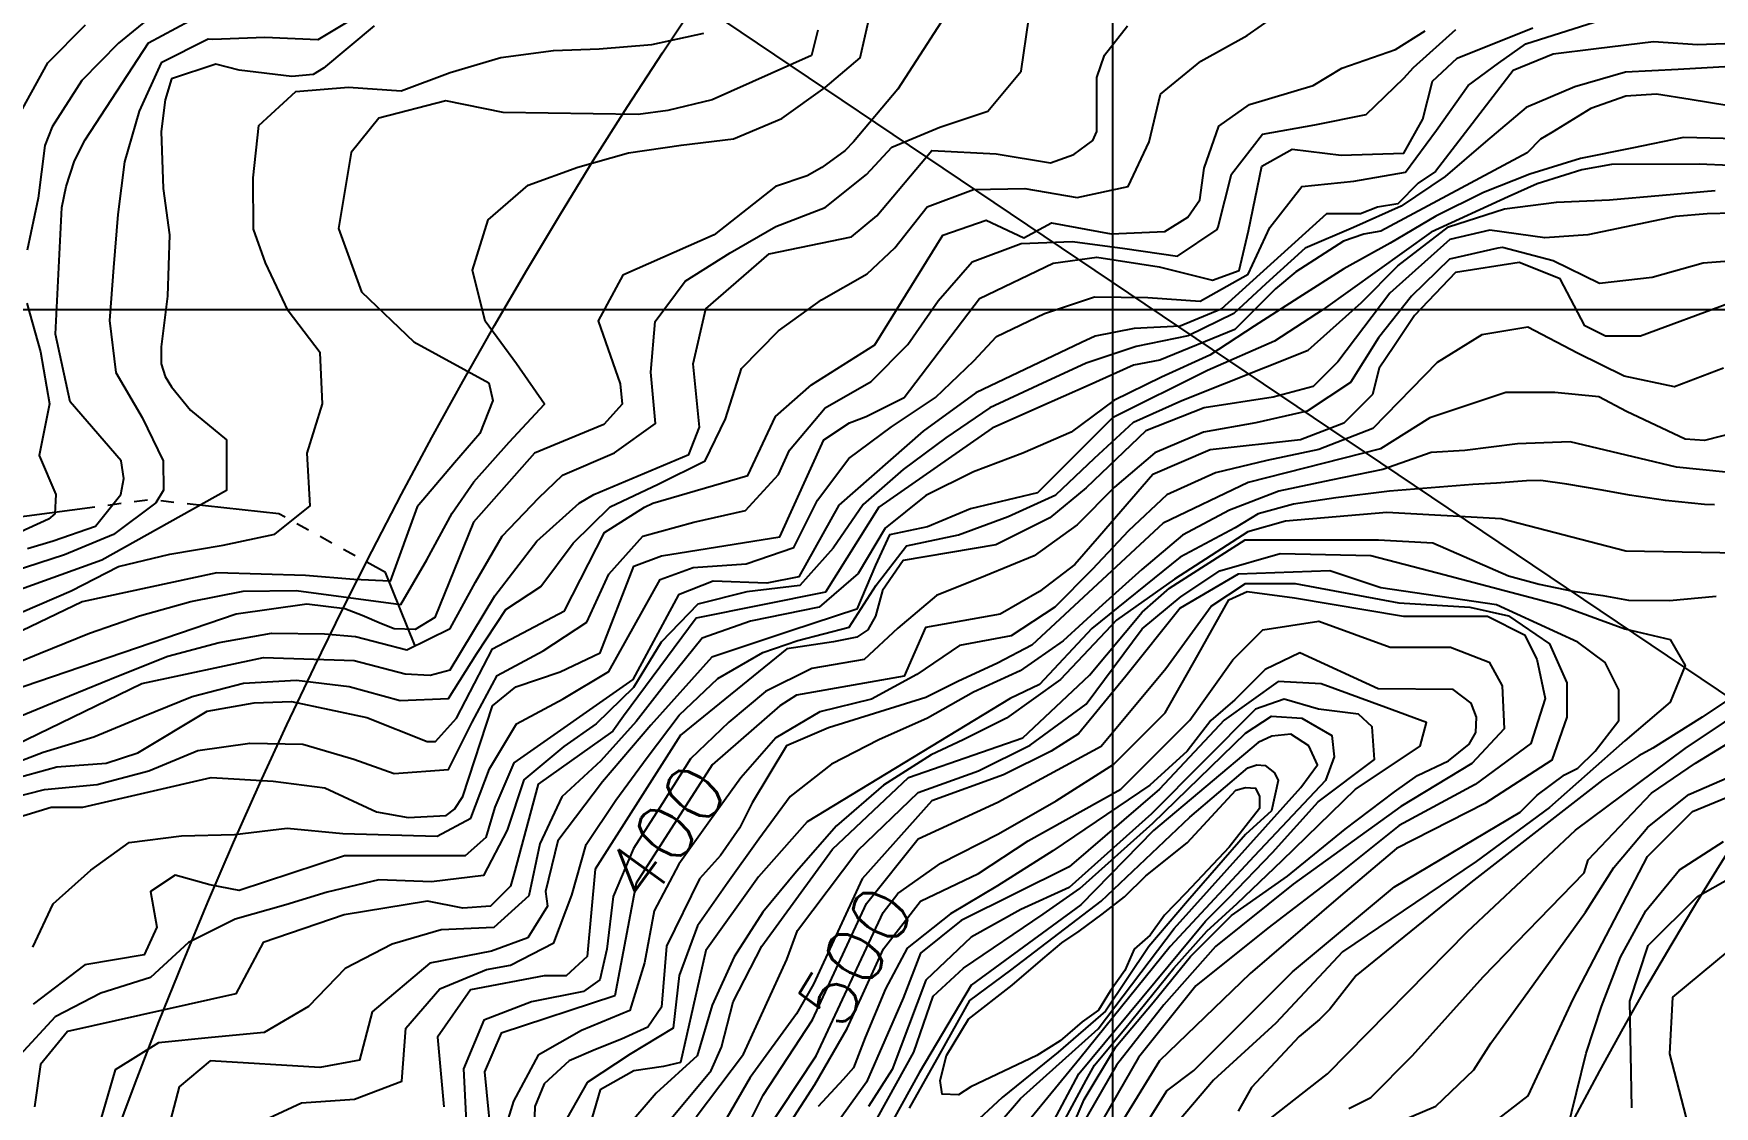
# Model space of a CAD drawing. Header units: millimetres. Extents: x 548366 to 1117317, y 7446967 to 14899125.
# Drawn here: x 550548 to 551813, y 7456815 to 7457623 of the extents above; entities that cross this region are included whole.
import ezdxf
from ezdxf.enums import TextEntityAlignment as Align

# ---------------------------------------------------------------- set-up
doc = ezdxf.new("R2010")
doc.units = ezdxf.units.MM
doc.header["$MEASUREMENT"] = 0
doc.linetypes.add('RIO_PERIODICO', pattern=[5.8, 3, -0.4, 0.4, -0.4, 0.4, -0.4, 0.4, -0.4])
for name, color, linetype in [('CURVA_INTERMEDIÁRIA', 32, 'Continuous'), ('CURVA_MESTRA', 36, 'Continuous'), ('MALHA_TM', 8, 'Continuous'), ('RADIAIS', 222, 'Continuous'), ('RIO_PERIÓDICO', 4, 'RIO_PERIODICO'), ('TXT_CURVA_MESTRA', 7, 'Continuous')]:
    doc.layers.add(name, color=color, linetype=linetype)
doc.styles.add('ROMANS', font='romans.shx')

msp = doc.modelspace()

# ---------------------------------------------------------------- linework, layer by layer
at = {"layer": 'CURVA_INTERMEDIÁRIA'}
for points, elevation in [([(551244.9, 7457652.9), (551198.5, 7457580.9), (551165.2, 7457541.2), (551158.8, 7457534.8), (551141.3, 7457522.1), (551130.2, 7457515.7), (551106.4, 7457507.8), (551060.3, 7457471.2), (550991.5, 7457441), (550973, 7457406.7), (550989.4, 7457359.2), (550991, 7457343.9), (550977.3, 7457328.6), (550925, 7457307), (550879.2, 7457255.1), (550850, 7457183.2), (550835.2, 7457174.2), (550819.4, 7457174.7), (550809.9, 7457178.6), (550795.4, 7457184.9), (550782.2, 7457189.7), (550753.8, 7457193.2), (550700.5, 7457185.7), (550498.2, 7457116.8)], 240), ([(550516.1, 7457141.4), (550553.1, 7457156.4), (550590.2, 7457171.5), (550627.9, 7457184.6), (550666.5, 7457195.3), (550705.7, 7457203), (550745.6, 7457203.7), (550785.1, 7457198.4), (550824.5, 7457193), (550844.1, 7457226.7), (550863.2, 7457261.7), (550879.3, 7457285.5), (550905.9, 7457315.2), (550932.6, 7457343.8), (550911.4, 7457374.2), (550887.8, 7457406.4), (550878.4, 7457444.6), (550890.3, 7457482.7), (550920.2, 7457508.6), (550957.6, 7457522.2), (550995.8, 7457533.1), (551035.3, 7457538.7), (551074.8, 7457543.5), (551111.2, 7457558.8), (551143.7, 7457582.1), (551170.1, 7457604.5), (551178.8, 7457643.1)], 230), ([(550517.9, 7457067.6), (550555.3, 7457081.9), (550593.5, 7457093.4), (550630.4, 7457108.8), (550667.5, 7457123.8), (550706.1, 7457133.9), (550745.9, 7457136), (550785.5, 7457131.3), (550824, 7457120.7), (550860.4, 7457122.4), (550881.7, 7457156.2), (550903.5, 7457189.2), (550929.8, 7457206.6), (550954.2, 7457239.2), (550982.1, 7457266.7), (551018.2, 7457283.7), (551053.5, 7457301.2), (551068.8, 7457332.8), (551080.8, 7457370.8), (551108.6, 7457399.1), (551141, 7457422.5), (551175.5, 7457441.9), (551196.1, 7457461.6), (551220.6, 7457492.3), (551255.3, 7457505.4), (551294.1, 7457506.3), (551333.5, 7457499.3), (551371.9, 7457507.6), (551387.7, 7457541.4), (551396.1, 7457577.2), (551426.4, 7457602), (551461.3, 7457621.3), (551493.8, 7457644)], 270), ([(550543.6, 7457235.2), (550562.8, 7457240.9), (550594.7, 7457252), (550613.8, 7457275.8), (550616, 7457288), (550613.9, 7457301.1), (550575.7, 7457345.7), (550564.5, 7457396.6), (550569.3, 7457491.9), (550572.5, 7457507.8), (550578.8, 7457526.9), (550586.8, 7457542.7), (550634.5, 7457615.8), (550696.4, 7457649.2)], 180), ([(550490.4, 7457066), (550629.6, 7457133.5), (550721.1, 7457153.1), (550789.3, 7457151), (550827.8, 7457141), (550846.6, 7457139.8), (550861.7, 7457143.9), (550895.1, 7457199.5), (550926.8, 7457240.8), (550958.6, 7457269.4), (550969.7, 7457275.8), (551041.2, 7457306), (551049.2, 7457326.6), (551044.4, 7457374.3), (551053.9, 7457415.6), (551101.6, 7457456.9), (551163.6, 7457469.7), (551182.7, 7457485.5), (551224, 7457534.8), (551272.5, 7457532.4), (551313.4, 7457525.5), (551330.8, 7457531.8), (551345.3, 7457542.3), (551348.2, 7457549.2), (551348.2, 7457589.8), (551354, 7457606.6), (551371.4, 7457628.6)], 260), ([(550524.8, 7457538.7), (550558.7, 7457600.9), (550587.1, 7457629.3)], 160), ([(550795.9, 7457638.4), (550762, 7457618.1), (550722.1, 7457619.9), (550682.9, 7457618.3), (550679.5, 7457618.6), (550644, 7457600.8), (550627.5, 7457564.5), (550616.5, 7457526.2), (550611.6, 7457486.6), (550608.2, 7457446.7), (550605.1, 7457406.9), (550610.1, 7457367.8), (550629.7, 7457333.8), (550645.5, 7457301.2), (550645.8, 7457279.2), (550640.2, 7457269.6), (550608.3, 7457245.8), (550571.4, 7457230.4), (550532.7, 7457217.8)], 190), ([(550638.2, 7457636.9), (550612, 7457615.6), (550584.4, 7457587.6), (550562.2, 7457552.5), (550556.5, 7457538.5), (550551.5, 7457498.9), (550543.3, 7457459.9)], 170), ([(550547.5, 7456935.1), (550562.9, 7456967.8), (550591.3, 7456993.2), (550620, 7457014), (550659.4, 7457018.9), (550699.2, 7457020), (550738.8, 7457024.7), (550780.8, 7457020.7), (550851.9, 7457018.8), (550877.1, 7457032.3), (550891.3, 7457069.5), (550911.4, 7457103.3), (550946.7, 7457122.1), (550980.9, 7457142.7), (551000.2, 7457177.2), (551019.7, 7457211.8), (551044.5, 7457220.9), (551084.3, 7457223.8), (551120.1, 7457235.9), (551138.1, 7457271.6), (551161.6, 7457302.9), (551193.6, 7457326.9), (551226.8, 7457349), (551255.7, 7457376.5), (551272.8, 7457394.7), (551308.8, 7457412), (551346.5, 7457424.6), (551386.5, 7457424.2), (551426, 7457421.5), (551462, 7457441.6), (551478.5, 7457476.8), (551502.4, 7457507.7), (551541.7, 7457511.6), (551580.5, 7457518.4), (551603.8, 7457550.2), (551627.7, 7457583.7), (551650.5, 7457600.6), (551671, 7457615), (551722.4, 7457631.4)], 310), ([(551138.2, 7457625.4), (551133.4, 7457606.3), (551058.7, 7457572.9), (551025.3, 7457565), (551003.1, 7457561.8), (550901.4, 7457563.4), (550858.2, 7457572.1), (550807.8, 7457559.2), (550787, 7457533.2), (550777.5, 7457476), (550794.9, 7457428.3), (550834.2, 7457390.9), (550890.7, 7457359.8), (550893.8, 7457346.6), (550883.9, 7457321.9), (550864.9, 7457299.6), (550836.8, 7457266.7), (550816.4, 7457210.7), (550789.2, 7457211.8), (550752.7, 7457214.9), (550685.9, 7457217), (550584.7, 7457195.1), (550500.4, 7457154.7)], 220), ([(550514.5, 7457056.9), (550565.7, 7457071), (550602.7, 7457073.6), (550626.6, 7457081.5), (550678.6, 7457112.7), (550714.1, 7457119), (550742.3, 7457120), (550798.8, 7457108.1), (550844.2, 7457089.9), (550850.6, 7457089.9), (550866.4, 7457107.4), (550893.5, 7457159.8), (550947.5, 7457188.4), (550977.7, 7457247.2), (551007.9, 7457266.3), (551014.2, 7457269.4), (551085.7, 7457290.1), (551106.4, 7457334.6), (551133.4, 7457358.4), (551181.1, 7457388.6), (551232.4, 7457471.1), (551265, 7457482.4), (551293.3, 7457469.1), (551314.2, 7457480.4), (551358.9, 7457472.1), (551399.4, 7457473.8), (551416.7, 7457484.5), (551425.8, 7457497.7), (551429.1, 7457521.6), (551439.9, 7457553), (551463, 7457569.5), (551511, 7457583.6), (551532.5, 7457596.8), (551573, 7457610.8), (551595.3, 7457624.8)], 280), ([(550517.6, 7457044), (550556.4, 7457053.9), (550596, 7457057.7), (550634.7, 7457067.9), (550671.7, 7457083.1), (550710.9, 7457088.6), (550750.8, 7457087.9), (550789.1, 7457076.7), (550819.5, 7457065.9), (550860.4, 7457068.9), (550878.1, 7457104.6), (550896.9, 7457139.6), (550931.5, 7457158.3), (550964.4, 7457179.7), (550981.1, 7457216), (551006.5, 7457244.4), (551044.9, 7457255.1), (551083.9, 7457263.8), (551108.6, 7457290.9), (551117, 7457309.2), (551143.9, 7457341), (551178.5, 7457361), (551206, 7457388.7), (551228.7, 7457421.6), (551254.5, 7457450.9), (551291.4, 7457464.8), (551329.8, 7457466.3), (551369.3, 7457461.1), (551408.8, 7457455.2), (551438.7, 7457475.4), (551439.4, 7457477.3), (551449.6, 7457517), (551473, 7457547.1), (551512.2, 7457554), (551550.8, 7457562), (551579.3, 7457589.3), (551586.5, 7457597.2), (551618.3, 7457625.8)], 290), ([(550539.7, 7457187.5), (550576.4, 7457203.3), (550612, 7457221.6), (550650.7, 7457231), (550690.7, 7457237.8), (550729.6, 7457245.9), (550756.2, 7457267.3), (550754, 7457306.9), (550765.5, 7457344.1), (550763.7, 7457382.4), (550739.8, 7457414.2), (550722.5, 7457450.2), (550713.7, 7457475.6), (550713.3, 7457514.1), (550717.5, 7457553.7), (550745.5, 7457579.1), (550785, 7457582.4), (550824.8, 7457579.6), (550861.6, 7457593.6), (550899.8, 7457604.9), (550939.3, 7457610.1), (550973.6, 7457611.2), (551013.4, 7457614.6), (551052.4, 7457623.2)], 210), ([(551820.9, 7457615.2), (551800.2, 7457614.3), (551767.2, 7457616.6), (551723.9, 7457611.4), (551691.5, 7457607.2), (551661.4, 7457595), (551603, 7457518.9), (551590.1, 7457510.1), (551574.8, 7457494.7), (551559.4, 7457492.1), (551546.6, 7457487), (551521, 7457487), (551441.7, 7457415.4), (551411, 7457402.6), (551376.2, 7457400.7), (551347, 7457395.1), (551336.7, 7457390.4), (551257.1, 7457352.5), (551217.6, 7457323.5), (551154.1, 7457267.9), (551123.9, 7457213.8), (551100, 7457209.1), (551059.5, 7457210.7), (551033.4, 7457200.3), (550999, 7457136.7), (550909.4, 7457074), (550895.1, 7457040.6), (550888.5, 7457017.6), (550872.8, 7457004), (550782, 7457004), (550702.7, 7456977.9), (550680.8, 7456982.1), (550654.7, 7456989.4), (550636, 7456977.1), (550640.8, 7456950.1), (550631.3, 7456929.4), (550586.6, 7456921.9), (550547.9, 7456892.2)], 320), ([(551825.1, 7457598.1), (551785.7, 7457595.7), (551746, 7457593.7), (551707.8, 7457582.7), (551671.2, 7457567.1), (551640.7, 7457541.3), (551610.4, 7457515.2), (551577.3, 7457492.9), (551541.3, 7457476.8), (551505, 7457461.4), (551475.4, 7457434.4), (551451.4, 7457412.1), (551417, 7457395.4), (551377.9, 7457387.3), (551340.2, 7457374.6), (551303.9, 7457357.9), (551267.6, 7457341.1), (551234.6, 7457318.5), (551202.5, 7457294.6), (551172.5, 7457268.4), (551149.8, 7457235.5), (551124.6, 7457207.4), (551084.9, 7457202.7), (551047.9, 7457193.3), (551020.3, 7457164.7), (550999.5, 7457130.6), (550971.5, 7457103.2), (550947.2, 7457086.1), (550917, 7457061.2), (550904.4, 7457023.3), (550886.6, 7456989.1), (550847.6, 7456984.2), (550807.8, 7456985.8), (550768.9, 7456976.5), (550737.8, 7456967), (550699.8, 7456956.1), (550664.6, 7456938.6), (550636, 7456912.3), (550598.7, 7456900.5), (550564.3, 7456882.8), (550537.4, 7456853.6)], 330), ([(551848.5, 7457564.5), (551794.8, 7457573.2), (551769.3, 7457577.3), (551746.2, 7457575.6), (551719.9, 7457566.3), (551690.5, 7457548.3), (551682.2, 7457543.3), (551672, 7457533.1), (551562, 7457474.2), (551549.2, 7457471.7), (551533.8, 7457466.6), (551498, 7457443.5), (551482.7, 7457430.7), (551452, 7457400), (551395.7, 7457377), (551375.8, 7457373.1), (551342.4, 7457358.2), (551303.9, 7457341), (551269.4, 7457325.7), (551184.2, 7457266.3), (551144.1, 7457202.4), (551046.6, 7457182.7), (550992, 7457109), (550984, 7457097.8), (550927.7, 7457057.9), (550909.4, 7456989.8), (550907, 7456981.1), (550896.6, 7456970.7), (550891.9, 7456966), (550871.2, 7456964.4), (550844.5, 7456969.8), (550781.9, 7456959.4), (550720.9, 7456938.7), (550700.3, 7456900), (550573.7, 7456871.6), (550553.4, 7456846.8), (550548.7, 7456815)], 340), ([(551824.7, 7457523.5), (551801.4, 7457524.5), (551735.6, 7457524.3), (551713.1, 7457520.3), (551700.3, 7457516.3), (551679.5, 7457509.6), (551657.7, 7457499.9), (551599.9, 7457473.2), (551518.6, 7457415.1), (551481.8, 7457391.3), (551431.5, 7457369.3), (551359.9, 7457333.5), (551303.6, 7457277.2), (551253.2, 7457265), (551220.7, 7457251.5), (551192.1, 7457245.6), (551181.6, 7457222.8), (551167.5, 7457189.5), (551118, 7457173.2), (551058.5, 7457153.4), (551012.6, 7457102.3), (550976.1, 7457059.7), (550942.7, 7457015.2), (550933.2, 7456977.1), (550934.8, 7456966), (550920.1, 7456942.2), (550892.6, 7456932.2), (550846.2, 7456923.2), (550802.9, 7456886.5), (550793.4, 7456850), (550763.5, 7456844.5), (550680.9, 7456849.7), (550657.7, 7456830.1), (550623.3, 7456699)], 360), ([(550714.7, 7456801.7), (550749.8, 7456818), (550789.7, 7456820.7), (550825.1, 7456834.3), (550828.2, 7456874.2), (550853.9, 7456903.7), (550889, 7456918.4), (550906.9, 7456921.5), (550939.5, 7456938.3), (550953.1, 7456974.3), (550964, 7457012.5), (550986.2, 7457045.7), (551009.9, 7457077.9), (551034, 7457109.8), (551063.1, 7457137.3), (551096.9, 7457157), (551123.1, 7457166), (551161.8, 7457176), (551182.2, 7457207.5), (551204.9, 7457237.3), (551244, 7457245.4), (551281.5, 7457259.2), (551317.4, 7457275.7), (551346.4, 7457303.3), (551375.7, 7457330.2), (551412.2, 7457346.6), (551507.3, 7457384.6), (551547.3, 7457420.4), (551574.8, 7457447.9), (551612.8, 7457477.4), (551654.9, 7457491), (551694.1, 7457496), (551734.1, 7457497.7), (551773.9, 7457501.1), (551813.6, 7457504.6)], 370), ([(551826.9, 7457487.5), (551807.6, 7457487), (551783.6, 7457485.2), (551717.8, 7457471.3), (551685.4, 7457469), (551643.9, 7457474.8), (551613.8, 7457467.9), (551568.8, 7457427.5), (551529.5, 7457375.6), (551511.1, 7457357.2), (551481, 7457349.1), (551429.1, 7457341), (551385.2, 7457323.7), (551340.2, 7457281), (551312.8, 7457258.2), (551272.2, 7457237.9), (551202.6, 7457226.3), (551186.8, 7457203.5), (551181.6, 7457184.3), (551175.8, 7457174), (551167.5, 7457168.5), (551150, 7457165), (551115, 7457159.8), (551034.9, 7457094.7), (550970.8, 7456993.8), (550964.6, 7456928.1), (550948.9, 7456913.5), (550932.2, 7456913.5), (550876.9, 7456903.1), (550852.1, 7456867.4), (550856.9, 7456815)], 380), ([(551844, 7457452.9), (551804.5, 7457450), (551766, 7457439.2), (551726.4, 7457434.6), (551691.7, 7457451.8), (551653.4, 7457461.7), (551650, 7457461.2), (551613.6, 7457452.9), (551584.9, 7457425.1), (551560.2, 7457393.7), (551539.2, 7457360.1), (551506.6, 7457338.6), (551467.8, 7457329.7), (551428.4, 7457322.8), (551391.8, 7457307.2), (551361.5, 7457281.4), (551333.3, 7457253), (551301, 7457229.7), (551264.4, 7457214.6), (551227.5, 7457199.8), (551198.4, 7457175.3), (551173.1, 7457151.6), (551133.7, 7457144.8), (551098.9, 7457127.5), (551071.2, 7457104.4), (551042.5, 7457076.8), (551021, 7457043.1), (550999.5, 7457009.4), (550984.3, 7456973.4), (550979.5, 7456933.7), (550974.2, 7456910.6), (550962, 7456901.8), (550922.8, 7456894), (550886.8, 7456880.1), (550871.7, 7456843.5), (550873.5, 7456803.8)], 390), ([(550542.9, 7457419.9), (550553.2, 7457383.2), (550560.1, 7457344.2), (550552.3, 7457305.3), (550564.9, 7457275.8), (550564, 7457261.2), (550559.2, 7457257.4), (550523.6, 7457241)], 170), ([(551819.9, 7457371), (551782.8, 7457356.8), (551745.1, 7457365), (551709.9, 7457382.3), (551672.6, 7457401.8), (551637.9, 7457396), (551604.4, 7457375.2), (551555.9, 7457325.6), (551515.2, 7457309.8), (551476.1, 7457301.4), (551437.4, 7457292.2), (551401, 7457275.6), (551372.1, 7457248.6), (551344.7, 7457219.5), (551316.6, 7457191), (551283.8, 7457169.5), (551244.8, 7457162.3), (551212.7, 7457140.5), (551178.6, 7457121.7), (551139.7, 7457112.4), (551106.6, 7457092.8), (551080.4, 7457062.6), (551056.9, 7457030.3), (551033.7, 7456997.7), (551015.2, 7456962.4), (551007.7, 7456923.3), (550996.9, 7456887.4), (550960.5, 7456872.3), (550927.8, 7456853.8), (550909.2, 7456819.2), (550904.3, 7456802.8)], 410), ([(551831.2, 7457323), (551805.5, 7457316.6), (551791, 7457317.4), (551746.8, 7457338.3), (551725.9, 7457349.5), (551692.9, 7457352.7), (551655.9, 7457352.7), (551598.8, 7457333.5), (551561.8, 7457310.2), (551462.2, 7457284.9), (551398.2, 7457254.2), (551299.4, 7457162.5), (551273.5, 7457148.8), (551243.5, 7457135.2), (551219.5, 7457123), (551146.2, 7457100.2), (551114.8, 7457086.6), (551088.9, 7457043.8), (551079.4, 7457024.7), (551065.1, 7457004.1), (551049.2, 7456986.6), (551024.5, 7456936), (551020.5, 7456890), (551010.4, 7456875), (550990.4, 7456865.8), (550971, 7456858), (550951.1, 7456849.7), (550932.4, 7456832.3), (550925.3, 7456815.3), (550924.5, 7456792.1)], 420), ([(551821.5, 7457292.6), (551784.5, 7457296.4), (551757, 7457302.9), (551704.3, 7457315.6), (551664.7, 7457314), (551625.2, 7457309.1), (551599.7, 7457307.4), (551563.4, 7457294.8), (551524.2, 7457286.7), (551485.1, 7457278.3), (551448, 7457264), (551412.6, 7457245.3), (551382.1, 7457219.5), (551352.5, 7457192.7), (551322.9, 7457165.8), (551290.5, 7457143.1), (551255.3, 7457127), (551220.8, 7457107.4), (551184.2, 7457091.1), (551148.6, 7457072.9), (551117.5, 7457048.6), (551093.8, 7457016.4), (551070.5, 7456983.9), (551047.8, 7456951.3), (551033.9, 7456913.8), (551029.3, 7456874.2), (550997.1, 7456854.5), (550964.6, 7456833.3), (550945.4, 7456799.2)], 430), ([(551813, 7457268), (551805.4, 7457268.4), (551776.1, 7457271.3), (551749.1, 7457275.4), (551728.6, 7457279.1), (551702, 7457283.7), (551682.3, 7457286.3), (551671.6, 7457286.1), (551648.9, 7457284.3), (551631.2, 7457283.5), (551568.5, 7457278.5), (551528, 7457273.3), (551496.1, 7457268.6), (551469.5, 7457261.4), (551452.4, 7457250.8), (551411, 7457228.6), (551344.5, 7457174.9), (551305, 7457132.9), (551283, 7457122.2), (551130.2, 7457029.5), (551093.7, 7456988.2), (551053.9, 7456932.6), (551034.9, 7456848.4), (551022.2, 7456845.2), (550999.9, 7456842), (550974.5, 7456827.7), (550961.8, 7456784.8)], 440), ([(551020.6, 7456797.5), (551058.1, 7456842.2), (551065.7, 7456859.9), (551074.6, 7456894.1), (551096.1, 7456935.8), (551149.3, 7457008.9), (551206.5, 7457062.9), (551261.3, 7457081.9), (551292.5, 7457092.8), (551342.8, 7457139.9), (551382.3, 7457187.2), (551403, 7457205.3), (551459.8, 7457241.8), (551560.3, 7457241.7), (551601.1, 7457239.4), (551657.9, 7457214.6), (551681.1, 7457208.4), (551706.4, 7457203.1), (551729.1, 7457199.9), (551748.4, 7457196.4), (551779.2, 7457196.1), (551814.4, 7457199.3)], 460), ([(551046.8, 7456807.5), (551082.4, 7456854.5), (551114.9, 7456925.9), (551123, 7456947.8), (551168.4, 7457007.8), (551213.8, 7457051.5), (551259.2, 7457067.8), (551298.1, 7457087.2), (551340.2, 7457118), (551382.4, 7457174.8), (551411.6, 7457199.1), (551440.8, 7457218.5), (551486.2, 7457231.5), (551554.3, 7457229.9), (551604.5, 7457216.9), (551697, 7457192.6), (551745.6, 7457174.8), (551779.7, 7457166.7), (551791, 7457147.2), (551779.7, 7457119.6), (551745.6, 7457090.5), (551688.9, 7457040.2), (551633.7, 7456999.7), (551533.2, 7456931.6), (551482.9, 7456878), (551435.9, 7456835.1), (551400.2, 7456792.9)], 470), ([(551375.2, 7456786), (551400.8, 7456827), (551421.3, 7456842.3), (551495.4, 7456916.5), (551572.2, 7456980.5), (551666.9, 7457036.8), (551679.6, 7457049.6), (551700.1, 7457064.9), (551710.3, 7457070), (551723.1, 7457082.8), (551741, 7457105.8), (551741, 7457128.9), (551730.8, 7457149.3), (551710.3, 7457164.7), (551648.9, 7457192.8), (551562, 7457205.6), (551523.6, 7457218.4), (551454.5, 7457215.8), (551411, 7457190.3), (551370.1, 7457139.1), (551334.3, 7457095.6), (551313.8, 7457082.8), (551277.9, 7457064.8), (551224, 7457045.4), (551171.5, 7456986.6), (551135, 7456907.2), (551122.3, 7456884.9), (551087.3, 7456837.1), (551063.2, 7456795.3)], 480), ([(551087.3, 7456804.3), (551097, 7456823.7), (551134.3, 7456880.5), (551174.9, 7456968), (551213.8, 7457016.7), (551273.8, 7457044.2), (551351.6, 7457086.4), (551400.2, 7457144.8), (551434.3, 7457191.8), (551460.2, 7457208.8), (551497.5, 7457208.8), (551575.4, 7457194.2), (551628.9, 7457191), (551658, 7457184.5), (551688.9, 7457163.4), (551701.8, 7457134.2), (551701.8, 7457108.3), (551690.5, 7457075.9), (551640.2, 7457043.4), (551573.7, 7457009.4), (551531.6, 7456973.7), (551463.5, 7456915.3), (551395.4, 7456849.7), (551364.6, 7456799.4)], 490), ([(551096.6, 7456792.5), (551137.1, 7456853.3), (551187.4, 7456961.2), (551198.5, 7456975.5), (551230.9, 7456998.3), (551274.3, 7457020.5), (551317.6, 7457045.2), (551360.9, 7457073), (551399.6, 7457111.6), (551424.3, 7457154.9), (551447.5, 7457196.6), (551461.4, 7457202.8), (551497, 7457198.1), (551578.9, 7457184.2), (551642.3, 7457184.2), (551670.1, 7457170.3), (551679.4, 7457151.8), (551685.6, 7457122.4), (551674.8, 7457088.5), (551633, 7457057.6), (551575.8, 7457026.7), (551529.4, 7456989.6), (551476.9, 7456949.4), (551422.7, 7456906.1), (551379.5, 7456852.1), (551342.3, 7456787.2)], 500), ([(551110, 7456791.3), (551136, 7456831.8), (551160.3, 7456874), (551187.8, 7456934), (551215.4, 7456969.7), (551259.2, 7456990.7), (551296.5, 7457015.1), (551366.2, 7457054), (551418.1, 7457105.9), (551450.5, 7457151.3), (551473.2, 7457174), (551515.4, 7457180.4), (551568.9, 7457161), (551614.3, 7457161), (551643.5, 7457149.6), (551653.2, 7457131.8), (551654.8, 7457099.4), (551630.5, 7457073.4), (551577, 7457041), (551495.9, 7456982.6), (551437.5, 7456935.6), (551398.6, 7456891.8), (551362.9, 7456846.4), (551330.5, 7456789.7)], 510), ([(551298.5, 7456727.2), (551338.6, 7456820.5), (551362.4, 7456860.2), (551390.6, 7456893.5), (551418.8, 7456928.1), (551449.6, 7456958.9), (551491.8, 7456988.6), (551535.1, 7457023.9), (551572.2, 7457052.1), (551589.4, 7457064.4), (551612.8, 7457075.4), (551628.5, 7457087.9), (551633.3, 7457096.8), (551633.8, 7457108.3), (551629.8, 7457118.8), (551616.3, 7457129.2), (551559.9, 7457129.7), (551500.9, 7457156.7), (551475, 7457144.2), (551452, 7457121.2), (551434, 7457105.8), (551416.1, 7457082.8), (551388, 7457057.2), (551315.2, 7457007.6), (551273.4, 7456981.2), (551238.2, 7456960.3), (551205.5, 7456934.3), (551189.1, 7456903.9), (551173.9, 7456867.2), (551165, 7456844.4), (551157.4, 7456835.6), (551138.4, 7456815.3)], 520), ([(551294.8, 7456750.8), (551340.2, 7456835.1), (551346.4, 7456846.3), (551369.2, 7456873.8), (551406.2, 7456919.3), (551430.9, 7456947.3), (551453.7, 7456968), (551487.8, 7457000.5), (551542.9, 7457054), (551591.6, 7457086.4), (551596.4, 7457104.2), (551565.6, 7457115.6), (551517, 7457133.4), (551484.6, 7457135), (551444, 7457105.9), (551395.4, 7457054), (551327.3, 7456995.6), (551246.2, 7456955.1), (551215.4, 7456930.7), (551202.4, 7456896.7), (551174.9, 7456833.5), (551142.4, 7456788.1)], 530), ([(551849.8, 7457139.2), (551803.7, 7457108.2), (551766.7, 7457085), (551756.2, 7457079.2), (551729.1, 7457061.1), (551629.7, 7456983.8), (551543.4, 7456913.8), (551523.6, 7456888.4), (551515.9, 7456880.7), (551500.6, 7456867.9), (551464.7, 7456829.5), (551454.5, 7456811.6)], 460), ([(551261.9, 7456703.1), (551334.7, 7456839.8), (551429.9, 7456954.7), (551447.5, 7456972.3), (551480.5, 7457006.5), (551514.7, 7457044.6), (551557.2, 7457076.5), (551555.3, 7457100.9), (551545.2, 7457110.6), (551515.1, 7457114.3), (551489.3, 7457121.7), (551467.5, 7457114.3), (551389.3, 7457035.6), (551327.3, 7456980.1), (551291, 7456963.6), (551253.6, 7456942.7), (551219.5, 7456910.3), (551194.1, 7456843.1), (551176.4, 7456815.3)], 540), ([(551537.9, 7456813.8), (551554.3, 7456821.9), (551585.8, 7456853.7), (551639, 7456912.8), (551714.9, 7456991.2), (551718, 7457000.9), (551765.5, 7457051), (551798.8, 7457073.6), (551840, 7457098.9)], 440), ([(551258.6, 7456783.8), (551290.7, 7456821.3), (551349.3, 7456873.6), (551406.3, 7456949.1), (551501.8, 7457055.4), (551514.2, 7457072.3), (551507.8, 7457086.8), (551494.1, 7457095.4), (551479.8, 7457093.9), (551469.5, 7457089.2), (551390.9, 7457023), (551336.1, 7456966.9), (551253.7, 7456906.5), (551214.4, 7456840.6), (551167.5, 7456755.8)], 560), ([(551207.3, 7456814), (551230, 7456854.5), (551252.7, 7456895.1), (551283.5, 7456917.8), (551351.6, 7456969.7), (551418.1, 7457032.9), (551461.9, 7457070.2), (551468.6, 7457072.5), (551474.8, 7457071.8), (551481.8, 7457066.4), (551484.6, 7457060.5), (551479.7, 7457037.8), (551460.2, 7457019.9), (551416.5, 7456969.7), (551387.3, 7456935.6), (551354.8, 7456887), (551319.2, 7456856.2), (551277, 7456822.1), (551252.7, 7456799.4)], 570), ([(551566.7, 7456799.8), (551603.3, 7456815.4), (551632, 7456842.9), (551644.7, 7456862.9), (551669.3, 7456896.7), (551692.6, 7456929), (551715.9, 7456961.5), (551737.2, 7456995.2), (551762.9, 7457025.4), (551793.7, 7457050), (551830, 7457065.8)], 430), ([(551646.3, 7456802.6), (551672.8, 7456823.2), (551706.7, 7456896), (551762.6, 7457003.4), (551796.5, 7457037.2), (551839.2, 7457054.8)], 420), ([(551701.8, 7456796.2), (551716.4, 7456855.3), (551728, 7456890.5), (551742.3, 7456927.6), (551761.4, 7456962.6), (551786.8, 7456993.4), (551819.9, 7457014.6)], 410), ([(551793.5, 7456800.6), (551779.3, 7456854.9), (551781.7, 7456897.5), (551824.2, 7456932.9)], 390)]:
    msp.add_lwpolyline(points, dxfattribs=dict(at, elevation=elevation))
at = {"layer": 'CURVA_INTERMEDIÁRIA', "elevation": 580}
msp.add_lwpolyline([(551253.3, 7456830), (551244, 7456823.9), (551231.9, 7456824.5), (551230.3, 7456834.9), (551235.2, 7456853.5), (551251.7, 7456880.9), (551284.4, 7456906.5), (551307.5, 7456926.3), (551321.9, 7456938.3), (551334.9, 7456947.3), (551352.2, 7456960), (551369, 7456973.1), (551385.2, 7456988.8), (551416.1, 7457013.7), (551452.7, 7457053.4), (551460.1, 7457055.3), (551467.5, 7457054.8), (551470.6, 7457048.5), (551470.7, 7457039.6), (551447.9, 7457010.5), (551415.1, 7456975.8), (551399.1, 7456959.3), (551388.4, 7456944.3), (551376.3, 7456933.6), (551369.2, 7456917.5), (551358.2, 7456902.1), (551349.4, 7456887.8), (551337.2, 7456879), (551320.7, 7456864.7), (551303.1, 7456853.7)], close=True, dxfattribs=at)
at = {"layer": 'CURVA_MESTRA'}
for points, elevation in [([(550804.5, 7457628.6), (550766.3, 7457596.8), (550758.4, 7457592), (550742.5, 7457590.4), (550702.8, 7457595.2), (550685.3, 7457599.9), (550651.9, 7457588.8), (550647.2, 7457572.9), (550644, 7457549.1), (550645.6, 7457506.2), (550650.4, 7457471.2), (550648.8, 7457425.2), (550644, 7457387), (550644, 7457374.3), (550647.2, 7457364.8), (550651.9, 7457356.8), (550666.2, 7457339.4), (550693.3, 7457317.1), (550693.3, 7457279), (550599.5, 7457226.5), (550445.4, 7457170.9)], 200), ([(550510.1, 7457024.9), (550561.4, 7457040.6), (550585.2, 7457040.6), (550681.8, 7457062.8), (550728.5, 7457060.2), (550767.3, 7457055), (550806.2, 7457036.9), (550829.9, 7457032.7), (550858.5, 7457034.3), (550864.9, 7457039), (550871.2, 7457048.6), (550893.5, 7457116.9), (550910.9, 7457131.2), (550944.3, 7457142.3), (550974.5, 7457156.6), (550999.9, 7457221.8), (551020.6, 7457229.7), (551109.6, 7457244), (551142.9, 7457317.1), (551162, 7457329.8), (551174.7, 7457334.6), (551203.3, 7457348.9), (551259.9, 7457423.3), (551315.3, 7457450.1), (551348.1, 7457454.4), (551395.2, 7457447.3), (551435.2, 7457437.3), (551455.2, 7457444.4), (551462.3, 7457474.4), (551472.3, 7457522.9), (551495.1, 7457535.7), (551532.2, 7457531.4), (551579.3, 7457532.8), (551593.6, 7457558.5), (551600.7, 7457587), (551619.3, 7457604.2), (551676.4, 7457627)], 300), ([(550538, 7457109.1), (550575, 7457124.3), (550612, 7457139.4), (550649.2, 7457154.2), (550687.8, 7457164.4), (550727.2, 7457171.4), (550767, 7457171.1), (550790.3, 7457169), (550828.9, 7457158.9), (550861.5, 7457174.9), (550880.7, 7457209.8), (550900.8, 7457244.4), (550928.2, 7457273.4), (550946, 7457290.3), (550985.3, 7457307.2), (551016.1, 7457329.3), (551012.7, 7457367.9), (551015.9, 7457406.1), (551038.4, 7457436.4), (551072.3, 7457457.8), (551106.7, 7457477.7), (551143.9, 7457492), (551175, 7457516.8), (551194, 7457537.3), (551230, 7457552.3), (551266.3, 7457564.5), (551291.4, 7457594.6), (551297.1, 7457634.1)], 250), ([(551829.5, 7457543.6), (551789.7, 7457544.5), (551750.9, 7457536.5), (551712.1, 7457528.7), (551674.1, 7457516.9), (551639.1, 7457503.2), (551603.2, 7457485.4), (551568.9, 7457465.1), (551534, 7457445.6), (551500.3, 7457424.1), (551466.6, 7457402.6), (551433.3, 7457380.7), (551396.9, 7457364.2), (551361, 7457346.7), (551329, 7457322.8), (551292.6, 7457306.9), (551255.3, 7457292.9), (551219.5, 7457275.1), (551188.9, 7457250.5), (551168.5, 7457216.5), (551139.2, 7457191), (551087.5, 7457180.6), (551051.1, 7457167.8), (551026.2, 7457136.5), (551001.6, 7457105), (550974.9, 7457075.4), (550945.5, 7457048.3), (550929, 7457012.9), (550920.9, 7456973.9), (550894.4, 7456949.9), (550854.7, 7456948.3), (550817.9, 7456937.3), (550782.5, 7456919), (550755.1, 7456890.6), (550721.7, 7456871), (550681.9, 7456867.1), (550642.1, 7456863.2), (550609.4, 7456842.8), (550598.5, 7456805)], 350), ([(551823.8, 7457419.7), (551757.3, 7457395), (551731, 7457395), (551715.5, 7457402.7), (551697, 7457438.3), (551666.1, 7457450.6), (551618.1, 7457442.9), (551587.2, 7457410.5), (551571.8, 7457387.3), (551560.8, 7457370.9), (551555.7, 7457351.1), (551534.1, 7457329.5), (551501.6, 7457317.1), (551433.6, 7457309.4), (551390.3, 7457290.8), (551350.1, 7457244.5), (551331.7, 7457223.3), (551305, 7457202.9), (551275.4, 7457185.9), (551219.2, 7457175.7), (551203.3, 7457139.1), (551122.3, 7457124.8), (551109.6, 7457116.9), (551058.7, 7457072.4), (551001.5, 7456983.4), (550985.5, 7456898.6), (550900, 7456870.5), (550887.4, 7456841.3), (550893.7, 7456777.7)], 400), ([(551845.3, 7457231.5), (551746.4, 7457233.1), (551652.4, 7457257.5), (551566.4, 7457262.3), (551490.2, 7457255.8), (551461.9, 7457247.7), (551406.7, 7457212.1), (551362.9, 7457181.3), (551320.8, 7457136.7), (551280.3, 7457107.5), (551247.6, 7457091.2), (551223.5, 7457079.9), (551187.8, 7457057.2), (551152.2, 7457026.4), (551122.2, 7456992.2), (551096.8, 7456961.5), (551075.2, 7456927.9), (551058.8, 7456891.6), (551047.5, 7456853.3), (551016.6, 7456825.3), (550993.8, 7456798.6)], 450), ([(551461.9, 7456792.9), (551521.8, 7456839.9), (551627.2, 7456947), (551708.3, 7457023.2), (551791, 7457084.8), (551908.6, 7457163.4)], 450), ([(551170, 7456783.2), (551210.5, 7456856.2), (551225.1, 7456898.3), (551247.8, 7456919.4), (551307.8, 7456959.9), (551335.4, 7456979.4), (551390.4, 7457028.4), (551460.2, 7457096.1), (551479.7, 7457109.1), (551502.4, 7457107.5), (551525.1, 7457094.5), (551526.7, 7457078.3), (551520.2, 7457060.5), (551466.7, 7457003.7), (551403.5, 7456935.6), (551335.4, 7456851.3), (551277, 7456780)], 550), ([(551750.8, 7456814.3), (551749.2, 7456894.6), (551763.1, 7456936.3), (551800.2, 7456973.4), (551825, 7456987.3)], 400)]:
    msp.add_lwpolyline(points, dxfattribs=dict(at, elevation=elevation))
at = {"layer": 'MALHA_TM'}
for points in [[(551360, 7460415), (551360, 7450410)], [(549360, 7457415), (559365, 7457415)]]:
    msp.add_lwpolyline(points, dxfattribs=at)
at = {"layer": 'RADIAIS', "linetype": 'Continuous', "ltscale": 2.5}
msp.add_lwpolyline([(550217.9, 7458204.6), (558509.5, 7452620.9)], dxfattribs=at)
for radius in [4998.2, 3998.6, 2998.9]:
    msp.add_circle((554363.7, 7455412.7), radius, dxfattribs=at)
msp.add_point((551461.7, 7457367), dxfattribs=at)
at = {"layer": 'RIO_PERIÓDICO', "ltscale": 25, "flags": 128}
msp.add_lwpolyline([(550834.9, 7457162.4), (550812.8, 7457217.1), (550732.6, 7457261.4), (550635.7, 7457271.9), (550526, 7457257.2), (550422.7, 7457238.2), (550340.5, 7457212.9), (550273, 7457210.8), (550188.7, 7457208.7), (550166.5, 7457210.1)], dxfattribs=at)

# ---------------------------------------------------------------- texts
at = {"layer": 'TXT_CURVA_MESTRA', "style": 'ROMANS'}
for s, rotation, p in [('400', 54.1454, (551023.7, 7457021.2)), ('500', 58.8198, (551166.3, 7456928.5))]:
    msp.add_text(s, height=42.5, rotation=rotation, dxfattribs=at).set_placement(p, align=Align.MIDDLE)

doc.saveas('drawing.dxf')
